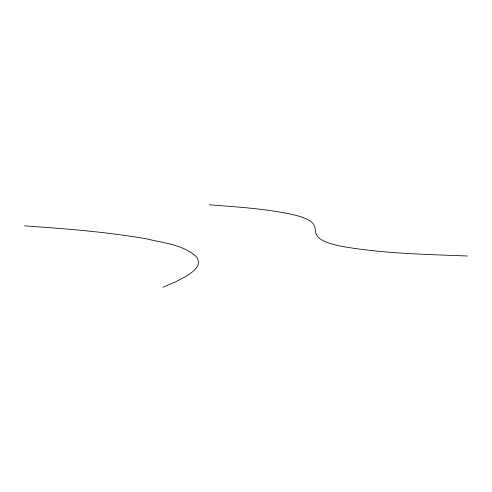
<?xml version="1.0" encoding="UTF-8"?>
<svg xmlns="http://www.w3.org/2000/svg" width="492" height="492" viewBox="0 0 492 492"><rect width="100%" height="100%" fill="white"/><g stroke="black" fill="none" stroke-linecap="round" stroke-linejoin="round"><path stroke-width="0.74" d="M163.012 287.223L175.865 281.707L185.859 276.418A637.62 66.648 -5 0 0 198.633 261.892L197.144 257.5C183.94 244.524 163.842 243.171 146.721 238.891C106.352 231.837 65.442 228.7 24.6 225.871M467.4 256.012C425.537 254.315 383.36 253.681 341.995 246.394A410.98 42.958 -5 0 1 325.501 241.769C320.846 239.905 315.569 236.584 315.421 230.988C315.366 227.113 313.755 223.263 310.384 221.136A425.912 44.52 -5 0 0 295.698 215.293C267.353 208.669 238.14 207.083 209.211 204.777"/></g></svg>
